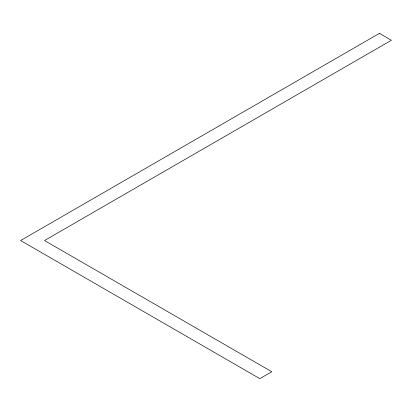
<?xml version="1.0" encoding="UTF-8"?>
<svg xmlns="http://www.w3.org/2000/svg" width="412" height="412" viewBox="0 0 412 412"><rect width="100%" height="100%" fill="white"/><g stroke="black" fill="none" stroke-linecap="round" stroke-linejoin="round"><path stroke-width="0.62" d="M379.437 33.357L20.6 240.531L259.828 378.643L271.786 371.737L44.522 240.531L391.4 40.263L379.437 33.357"/></g></svg>
